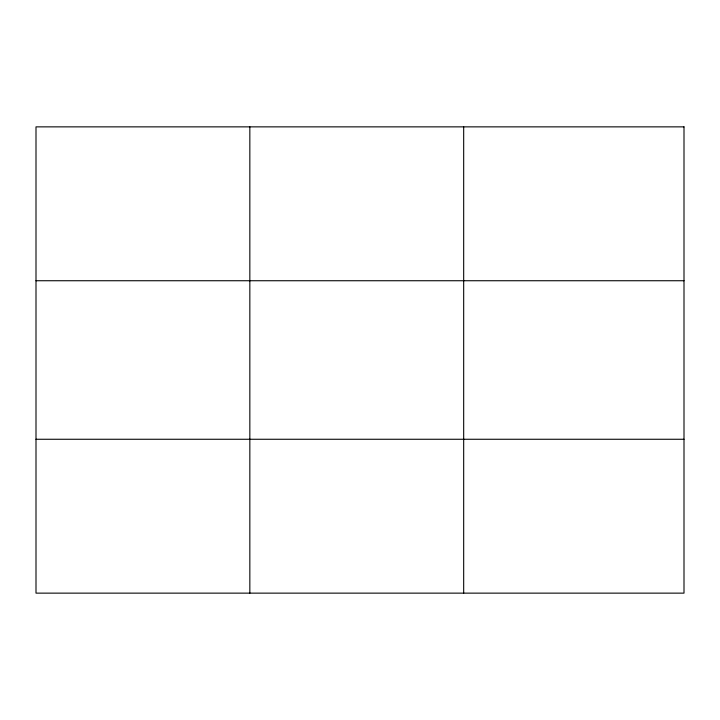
<?xml version="1.0" encoding="UTF-8"?>
<svg xmlns="http://www.w3.org/2000/svg" width="720" height="720" viewBox="0 0 720 720"><rect width="100%" height="100%" fill="white"/><g stroke="black" fill="none" stroke-linecap="round" stroke-linejoin="round"><path stroke-width="1.08" d="M249.84 126.864L249.84 593.136M463.68 126.864L463.68 593.136M36 280.737L684 280.737M36 439.263L684 439.263M684 126.864L684 593.136L36 593.136L36 126.864L684 126.864"/></g></svg>
